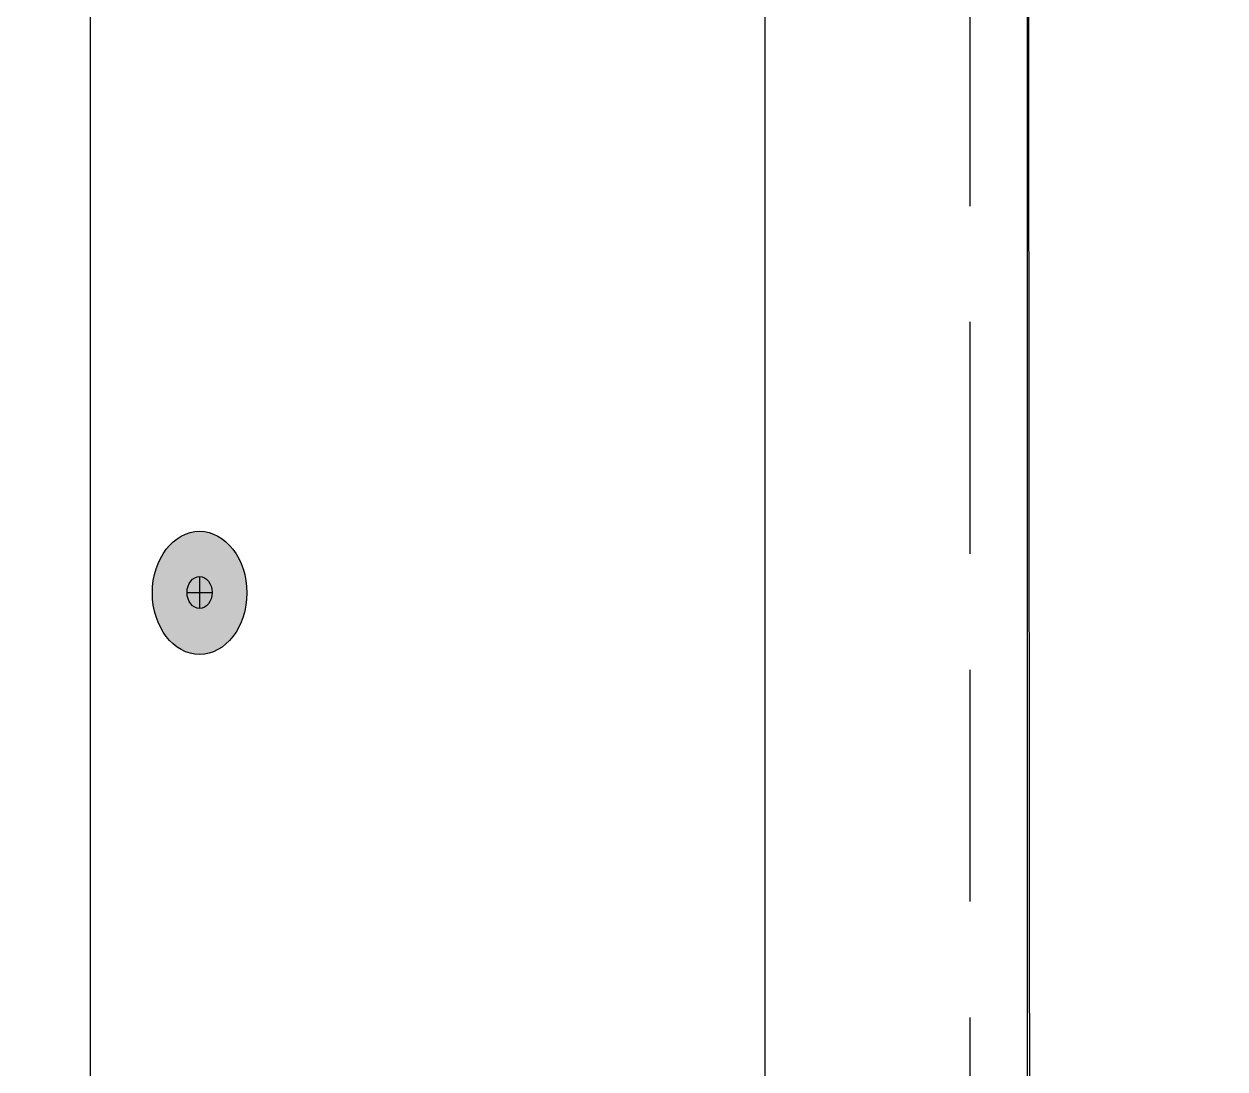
# Model space of a CAD drawing. Extents: x -1140 to 5605, y -816 to 1734.
# Drawn here: x 4278.2 to 4371.5, y 1237.4 to 1318.6 of the extents above; entities that cross this region are included whole.
import ezdxf

# ---------------------------------------------------------------- set-up
doc = ezdxf.new("R2010")
doc.units = 0
doc.header["$MEASUREMENT"] = 0
doc.linetypes.add('AI-Linetype-22', pattern=[27, 18, -9])
doc.layers.add('G-ANNO-TTLB', color=7, linetype='Continuous', lineweight=0)
doc.layers.add('TYVEK', color=7, linetype='Continuous', lineweight=0)

# ---------------------------------------------------------------- blocks, each defined once
blk = doc.blocks.new('Block_236')
at = {"layer": 'TYVEK', "true_color": 0x003b71, "transparency": 33554687}
h = blk.add_hatch(color=156, dxfattribs=at)
h.dxf.hatch_style = 2
edge = h.paths.add_edge_path()
edge.add_ellipse((4291.834, 1274.399), major_axis=(0, 4.781), ratio=0.766948, start_angle=0, end_angle=360)
at = {"layer": 'TYVEK', "color": 18, "lineweight": 25, "true_color": 0x000000}
for p, q in [((4291.835, 1275.662), (4291.835, 1273.194)), ((4290.861, 1274.428), (4292.808, 1274.428))]:
    blk.add_line(p, q, dxfattribs=at)
blk.add_lwpolyline([(4291.322, 1269.287)], dxfattribs=at)
for centre, major_axis, ratio in [((4291.834, 1274.399), (0, 4.781), 0.766948), ((4291.835, 1274.428), (0, 1.234), 0.788846)]:
    blk.add_ellipse(centre, major_axis=major_axis, ratio=ratio, dxfattribs=at)
blk = doc.blocks.new('Block_230')
at = {"layer": 'TYVEK'}
blk.add_blockref('Block_236', (0, 0), dxfattribs=at)

msp = doc.modelspace()

# ---------------------------------------------------------------- hatches: boundary and pattern name
at = {"layer": 'G-ANNO-TTLB', "true_color": 0xff00ff, "transparency": 33554687}
h = msp.add_hatch(color=6, dxfattribs=at)
edge = h.paths.add_edge_path()
edge.add_spline(control_points=[(5285.56, -733.232), (5285.56, -733.232), (2356.042, -733.232), (2356.042, -733.232), (2356.042, -733.232), (2356.042, 1723.768), (2356.042, 1723.768), (2356.042, 1723.768), (5285.56, 1723.768), (5285.56, 1723.768), (5285.56, 1723.768), (5285.56, -733.232), (5285.56, -733.232)], knot_values=[0, 0, 0, 0, 1, 1, 1, 2, 2, 2, 3, 3, 3, 4, 4, 4, 4], degree=3, periodic=0)
edge = h.paths.add_edge_path()
edge.add_spline(control_points=[(2365.042, 1714.768), (2365.042, 1714.768), (2365.042, -724.232), (2365.042, -724.232), (2365.042, -724.232), (5276.56, -724.232), (5276.56, -724.232), (5276.56, -724.232), (5276.56, 1714.768), (5276.56, 1714.768), (5276.56, 1714.768), (2365.042, 1714.768), (2365.042, 1714.768)], knot_values=[0, 0, 0, 0, 1, 1, 1, 2, 2, 2, 3, 3, 3, 4, 4, 4, 4], degree=3, periodic=0)
edge.add_line((2365.042, 1714.768), (2365.042, 1714.768))

# ---------------------------------------------------------------- linework, layer by layer
at = {"layer": 'G-ANNO-TTLB'}
for points in [[(5285.56, -733.232), (5285.56, -733.232), (2356.042, -733.232), (2356.042, -733.232), (2356.042, -733.232), (2356.042, 1723.768), (2356.042, 1723.768), (2356.042, 1723.768), (5285.56, 1723.768), (5285.56, 1723.768), (5285.56, 1723.768), (5285.56, -733.232), (5285.56, -733.232)], [(2365.042, 1714.768), (2365.042, 1714.768), (2365.042, -724.232), (2365.042, -724.232), (2365.042, -724.232), (5276.56, -724.232), (5276.56, -724.232), (5276.56, -724.232), (5276.56, 1714.768), (5276.56, 1714.768), (5276.56, 1714.768), (2365.042, 1714.768), (2365.042, 1714.768)]]:
    msp.add_open_spline(points, degree=3, knots=[0, 0, 0, 0, 1, 1, 1, 2, 2, 2, 3, 3, 3, 4, 4, 4, 4], dxfattribs=at)
at = {"layer": 'TYVEK', "color": 18, "lineweight": 30, "true_color": 0x000000}
msp.add_line((4283.324, 1560.952), (4283.324, 1087.673), dxfattribs=at)
at = {"layer": 'TYVEK', "color": 1, "lineweight": 25, "true_color": 0xff0000}
msp.add_lwpolyline([(4356.129, 1434.263), (4335.74, 1446.163), (4335.74, 1086.263), (4356.129, 1074.537)], close=True, dxfattribs=at)
at = {"layer": 'TYVEK', "color": 18, "linetype": 'AI-Linetype-22', "lineweight": 25, "true_color": 0x000000}
msp.add_lwpolyline([(4351.666, 1088.43), (4351.666, 1443.002), (4474.615, 1371.433), (4474.615, 1017.575)], dxfattribs=at)
at = {"layer": 'TYVEK', "color": 18, "lineweight": 25, "true_color": 0x000000}
msp.add_lwpolyline([(4356.423, 1108.732), (4356.124, 1433.993), (4470.999, 1368.302), (4471.298, 1043.372)], close=True, dxfattribs=at)

# ---------------------------------------------------------------- block references
at = {"layer": 'TYVEK'}
msp.add_blockref('Block_230', (0, 0), dxfattribs=at)

doc.saveas('drawing.dxf')
